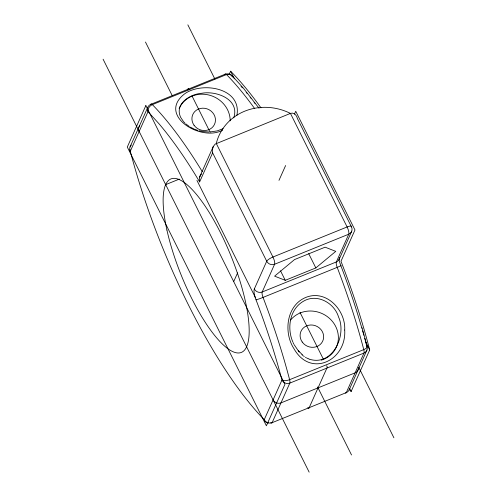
<?xml version="1.0" encoding="UTF-8"?>
<svg xmlns="http://www.w3.org/2000/svg" width="497" height="497" viewBox="0 0 497 497"><rect width="100%" height="100%" fill="white"/><g stroke="black" fill="none" stroke-linecap="round" stroke-linejoin="round"><path stroke-width="0.75" d="M236.907 115.36C241.896 88.025 202.521 81.39 184.934 93.622C156.381 115.248 201.353 142.254 222.668 130.09M233.733 117.864C240.063 99.369 216.388 90.51 201.776 93.268C190.357 94.045 174.633 103.519 180.454 116.894M130.034 146.969L147.733 107.402M187.605 89.795L188.233 88.385L188.922 89.771M229.353 74.028L230.608 71.214A247.164 70.431 67.9 0 1 260.975 107.843M213.275 146.503L212.436 149.529L212.629 152.84L199.626 181.908L199.328 179.094L199.931 176.329L213.275 146.503L215.182 144.087L290.441 113.403C293.789 112.036 296.877 115.397 297.386 118.497L351.478 226.893A5.964 5.51 24.1 0 1 348.757 234.205L336.345 261.944A5.964 1.696 67.9 0 0 337.196 267.361A247.164 70.431 67.9 0 1 363.767 349.627A5.964 1.702 67.9 0 1 363.978 353.063L346.279 392.624L272.12 422.68A5.964 1.702 67.9 0 1 270.753 422.68M294.479 114.068L295.74 111.26L354.982 229.981L340.979 261.285A247.164 70.431 67.9 0 1 369.7 349.956L351.143 391.437A247.164 70.431 67.9 0 1 349.161 389.418M233.814 281.333L237.603 272.859M278.979 180.361L285.613 165.532M268.467 422.872A5.964 4.697 -44.4 0 1 264.242 419.667L281.942 380.099A241.194 68.729 67.9 0 0 256.011 299.809A11.922 3.398 67.9 0 1 254.315 288.987L266.721 261.242A5.964 1.51 -26.5 0 1 272.946 257.024L347.111 226.967A5.964 1.51 -26.5 0 1 351.478 226.893M339.339 258.918L351.746 231.173M349.267 389.598L366.966 350.031M200.123 175.901L201.546 173.95M315.831 267.926L335.767 251.358L325.113 247.183L294.528 259.577L274.599 276.146L285.253 280.32L315.831 267.926L308.718 253.663M223.128 128.704L217.152 130.916L210.101 131.947M212.629 152.84L266.721 261.242A5.964 5.51 24.1 0 0 274.599 264.255L348.757 234.205A5.964 1.702 67.9 0 0 347.111 226.967L290.441 113.403A53.664 49.619 24.1 0 0 216.282 143.459L272.946 257.024A5.964 1.702 67.9 0 1 274.599 264.255L262.186 292A5.964 1.696 67.9 0 0 263.037 297.417A247.164 70.431 67.9 0 1 289.608 379.683A5.964 1.702 67.9 0 1 289.813 383.119L272.12 422.68A5.964 5.51 24.1 0 1 264.242 419.667A241.2 68.735 67.9 0 1 130.301 151.243L148 111.682A5.964 5.51 24.1 0 1 150.721 104.376L224.88 74.32A5.964 1.702 67.9 0 1 226.514 74.575A5.964 4.697 -44.4 0 1 232.652 76.905M165.681 184.629L179.33 179.1M208.796 131.978L203.646 131.643L199.135 130.754M197.874 130.4L194.805 129.326M309.494 359.213C332.425 366.612 347.043 335.307 338.538 316.968C334.375 302.872 316.937 293.218 303.537 301.194C289.652 309.059 286.781 328.175 292.826 341.93M309.184 359.101L308.264 358.728M194.215 129.083L190.351 127.151M307.966 358.598L306.512 357.883M305.941 357.567L305.394 357.244M189.338 126.536L185.704 123.803M304.313 356.554L303.512 355.989M302.977 355.585L301.928 354.734M184.909 123.07L183.778 121.895M298.33 350.677L302.294 354.665M232.037 75.681L243.213 87.963L259.061 108.265M299.188 352.069L294.025 344.52M241.033 86.267L242.43 87.87M183.424 121.492L180.653 117.329M199.626 181.908L197.508 178.367A241.194 68.729 67.9 0 0 159.077 123.852L148 111.682A5.964 4.697 -44.4 0 1 152.355 104.631L226.514 74.575A247.164 70.431 67.9 0 1 254.737 108.688M230.608 71.214L234.416 78.843M365.55 341.638L369.7 349.956M187.847 24.85L214.859 78.986M358.691 367.227L393.91 437.801M349.764 388.666L351.143 391.437M280.507 270.809L285.253 280.32M192.041 96.014L210.032 132.072M299.989 312.352L323.174 358.809M326.635 365.742L327.324 367.128L308.767 408.615A247.164 70.431 67.9 0 1 307.78 407.615M145.466 42.021L172.136 95.467M317.589 386.958L351.534 454.979M196.942 180.399L255.383 297.517M103.09 59.199L309.153 472.15M293.708 343.887L293.112 342.588M362.009 327.728L367.196 346.539M199.365 177.038A89.441 82.695 24.1 0 1 200.21 175.944M139.154 131.463A5.964 5.51 24.1 0 1 139.725 125.716M358.436 368.147A5.964 5.51 24.1 0 1 355.125 372.843L280.967 402.899A5.964 5.51 24.1 0 1 273.095 399.886M345.297 392.891A5.964 1.702 67.9 0 0 346.279 392.624A5.964 5.51 24.1 0 0 349.546 388.492M131.258 145.093A5.964 5.51 24.1 0 0 130.301 151.243A5.964 2.386 -14.6 0 1 129.997 149.678M179.119 108.576A26.832 24.807 24.1 0 1 208.746 94.983A26.832 24.807 24.1 0 1 230.192 120.814M290.627 319.962A26.832 24.807 24.1 0 1 333.033 322.211A26.832 24.807 24.1 0 1 321.273 360.163M339.662 257.247A5.964 5.51 24.1 0 1 336.345 261.944L262.186 292A5.964 5.51 24.1 0 1 254.315 288.987M202.285 171.651A247.164 70.431 67.9 0 0 152.355 104.631A5.964 1.702 67.9 0 0 150.721 104.376M224.88 74.32A5.964 5.51 24.1 0 1 232.503 76.88M366.699 345.757A5.964 5.51 24.1 0 1 363.978 353.063L289.813 383.119A5.964 5.51 24.1 0 1 281.942 380.099A5.964 2.386 -14.6 0 0 289.608 379.683L363.767 349.627A5.964 2.386 -14.6 0 0 366.699 345.757A241.194 68.729 67.9 0 0 364.723 338.339M256.011 299.821A5.964 0.391 -20.9 0 0 263.037 297.417L337.196 267.361A5.964 0.391 -20.9 0 0 340.768 265.473A11.922 3.398 67.9 0 1 338.935 258.9M246.189 92.318A241.194 68.729 67.9 0 1 246.978 93.274M250.146 97.195A241.194 68.729 67.9 0 1 250.942 98.195M254.129 102.307A241.194 68.729 67.9 0 1 254.93 103.357M340.768 265.466A241.194 68.729 67.9 0 1 361.909 328.337M362.63 330.853A241.194 68.729 67.9 0 1 363.866 335.226M344.701 330.027C346.738 360.288 310.594 378.304 293.982 348.714C283.16 332.176 286.502 304.506 306.761 297.051C326.877 289.763 345.869 310.582 344.701 330.027M145.857 105.563L127.3 147.044L266.392 425.786L284.949 384.305L145.857 105.563M166.924 230.036A93.616 26.676 67.9 0 0 240.995 352.547A93.616 26.676 67.9 0 0 210.455 214.437A93.616 26.676 67.9 0 0 166.924 230.036M194.035 125.225A11.928 11.027 24.1 0 0 214.362 124.666A11.928 11.027 24.1 0 0 202.658 108.184A11.928 11.027 24.1 0 0 194.035 125.225M302.219 342.023A11.928 11.027 24.1 0 0 322.547 341.464A11.928 11.027 24.1 0 0 310.842 324.982A11.928 11.027 24.1 0 0 302.219 342.023"/></g></svg>
